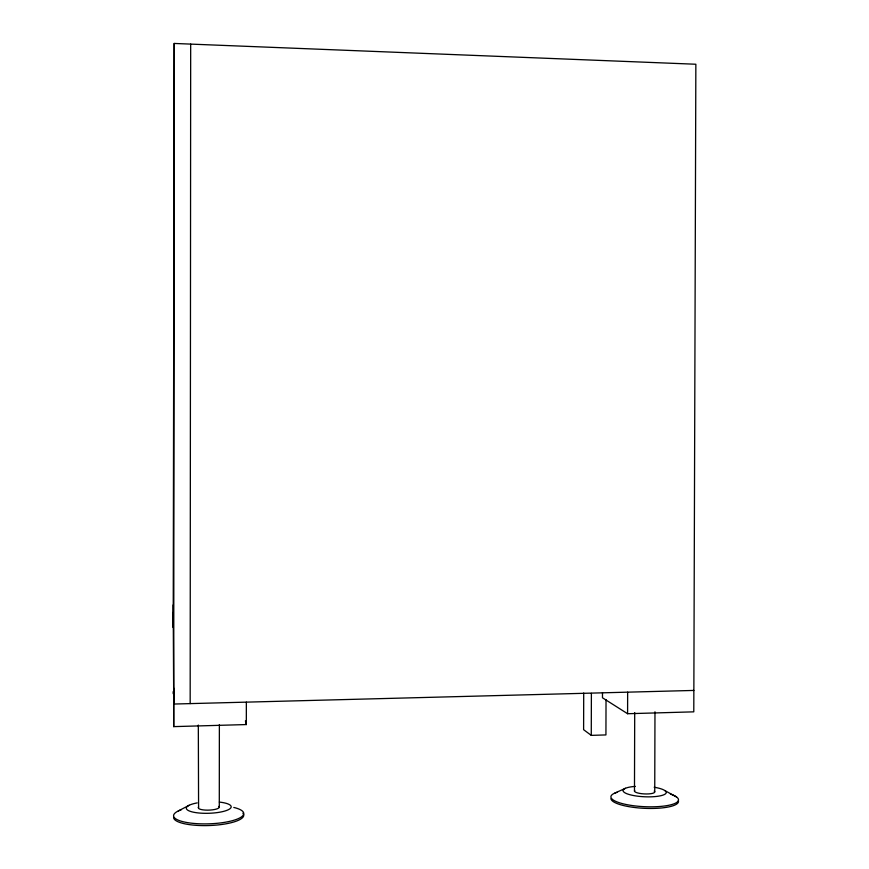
<?xml version="1.0" encoding="UTF-8"?>
<svg xmlns="http://www.w3.org/2000/svg" width="869" height="869" viewBox="0 0 869 869"><rect width="100%" height="100%" fill="white"/><g stroke="black" fill="none" stroke-linecap="round" stroke-linejoin="round"><path stroke-width="1.3" d="M173.224 612.308L173.213 627.483L174.202 43.45L695.852 64.241L693.788 711.841L627.592 713.721L602.478 697.785L602.489 692.691M173.648 687.955L173.713 726.625L246.329 724.561L246.351 702.141M173.713 726.625L174.202 43.45M190.17 703.608L190.68 44.102M219.368 724.55L219.292 807.095A10.526 2.705 -1.9 0 1 210.146 810.071A10.526 2.705 -1.9 0 1 198.588 808.42L198.317 725.05M583.707 693.027L583.61 729.688L591.268 735.37L605.932 734.924L606.03 699.664M591.268 735.37L591.387 693.364M627.592 713.721L627.646 692.169M634.479 791.094L634.707 712.58M654.737 791.811L654.976 711.798M178.254 810.994L189.181 805.259M614.796 793.125L625.452 788.281M693.853 690.431L173.735 704.042L173.181 604.911M665.067 790.703L676.527 796.96M654.183 791.105L654.281 791.159A10.146 2.455 2.7 0 1 648.806 793.897A10.146 2.455 2.7 0 1 635.978 792.376L634.902 791.746A10.146 2.455 2.7 0 1 634.75 790.464M218.912 806.399L219.292 807.095M245.416 720.879L246.329 724.561M198.251 807.736A10.526 2.705 -1.9 0 1 198.621 807.019M219.368 802.087A22.453 5.779 -1.9 0 1 226.288 810.571A22.453 5.779 -1.9 0 1 191.843 811.82A22.453 5.779 -1.9 0 1 197.22 802.891M233.783 807.442A35.097 9.19 -1.9 0 1 234.152 820.173A35.097 9.19 -1.9 0 1 185.618 822.28A35.097 9.19 -1.9 0 1 181.317 809.723M242.885 813.221A35.097 9.233 -1.9 0 1 212.568 825.376A35.097 9.233 -1.9 0 1 173.594 817.414M173.974 693.169A24.039 4.302 -1.3 0 1 173.963 690.931M173.974 694.32A24.039 4.323 -1.3 0 1 173.148 693.212M654.183 787.238A21.638 5.247 2.7 0 1 661.472 795.559A21.638 5.247 2.7 0 1 627.7 794.038A21.638 5.247 2.7 0 1 635.315 786.391M670.412 794.07A33.815 8.342 2.7 0 1 668.717 805.291A33.815 8.342 2.7 0 1 623.04 803.792A33.815 8.342 2.7 0 1 617.066 792.311M678.374 800.784A33.815 8.375 2.7 0 1 646.677 808.409A33.815 8.375 2.7 0 1 610.95 798.741"/></g></svg>
